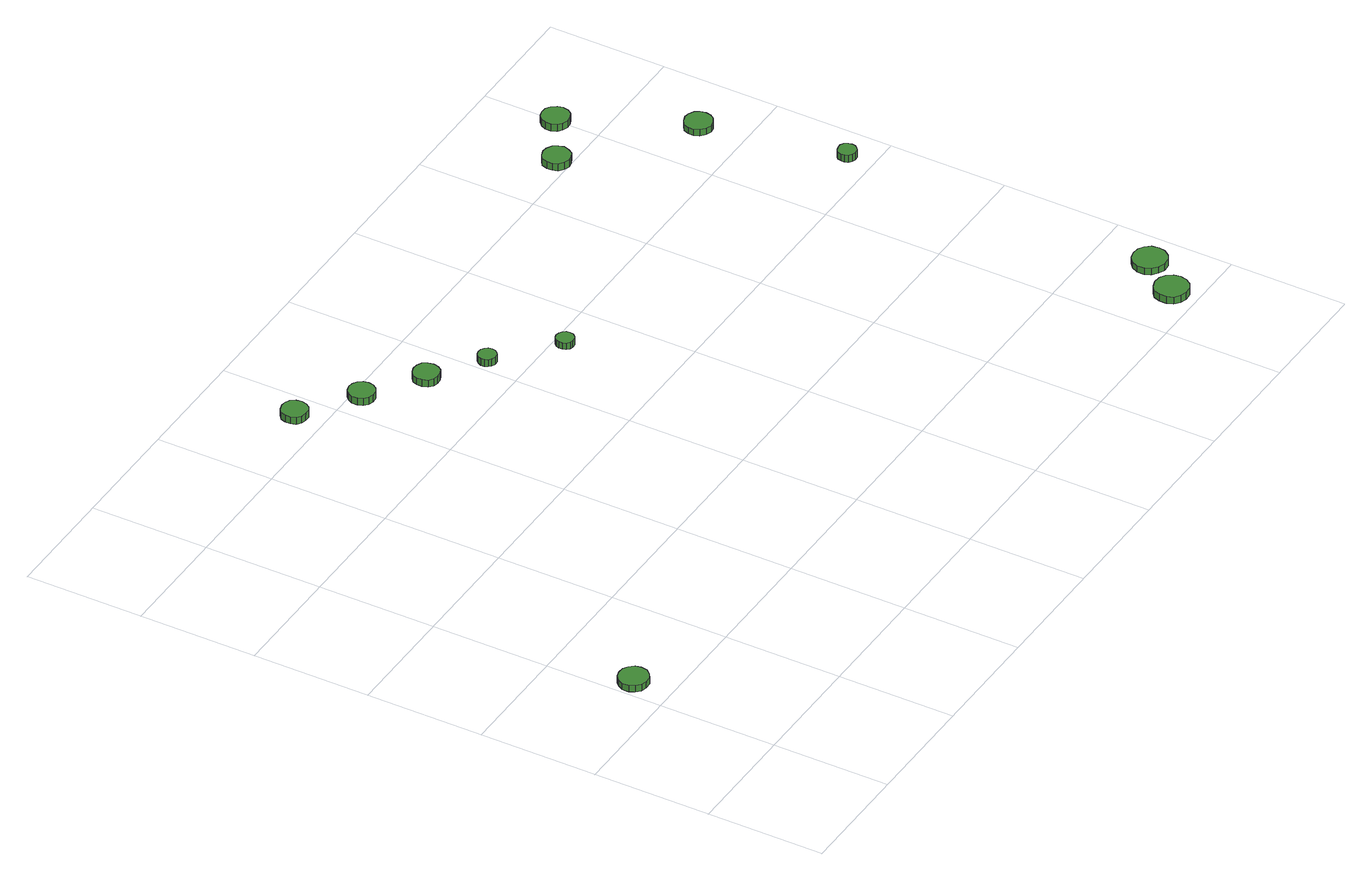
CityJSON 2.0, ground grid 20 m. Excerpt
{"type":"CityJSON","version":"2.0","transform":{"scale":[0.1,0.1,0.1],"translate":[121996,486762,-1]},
"CityObjects":{
"tree1":{"type":"SolitaryVegetationObject","attributes":{"function":"something"},"geometry":[{"type":"MultiSurface","lod":"1","boundaries":[[[0,1,2,3,4,5,6,7,8,9,10,11,12,13,14]],[[15,16,17,18,19,20,21,22,23,24,25,26,27,28,29]],[[0,29,28,1]],[[1,28,27,2]],[[2,27,26,3]],[[3,26,25,4]],[[4,25,24,5]],[[5,24,23,6]],[[6,23,22,7]],[[7,22,21,8]],[[8,21,20,9]],[[9,20,19,10]],[[10,19,18,11]],[[11,18,17,12]],[[12,17,16,13]],[[13,16,15,14]],[[14,15,29,0]]]}]},
"tree2":{"type":"SolitaryVegetationObject","attributes":{"function":"something"},"geometry":[{"type":"MultiSurface","lod":"1","boundaries":[[[30,31,32,33,34,35,36,37,38,39,40,41,42,43,44]],[[45,46,47,48,49,50,51,52,53,54,55,56,57,58,59]],[[30,59,58,31]],[[31,58,57,32]],[[32,57,56,33]],[[33,56,55,34]],[[34,55,54,35]],[[35,54,53,36]],[[36,53,52,37]],[[37,52,51,38]],[[38,51,50,39]],[[39,50,49,40]],[[40,49,48,41]],[[41,48,47,42]],[[42,47,46,43]],[[43,46,45,44]],[[44,45,59,30]]]}]},
"tree3":{"type":"SolitaryVegetationObject","attributes":{"function":"something"},"geometry":[{"type":"MultiSurface","lod":"1","boundaries":[[[60,61,62,63,64,65,66,67,68,69,70,71,72,73,74]],[[75,76,77,78,79,80,81,82,83,84,85,86,87,88,89]],[[60,89,88,61]],[[61,88,87,62]],[[62,87,86,63]],[[63,86,85,64]],[[64,85,84,65]],[[65,84,83,66]],[[66,83,82,67]],[[67,82,81,68]],[[68,81,80,69]],[[69,80,79,70]],[[70,79,78,71]],[[71,78,77,72]],[[72,77,76,73]],[[73,76,75,74]],[[74,75,89,60]]]}]},
"tree4":{"type":"SolitaryVegetationObject","attributes":{"function":"something"},"geometry":[{"type":"MultiSurface","lod":"1","boundaries":[[[90,91,92,93,94,95,96,97,98,99,100,101,102,103,104]],[[105,106,107,108,109,110,111,112,113,114,115,116,117,118,119]],[[90,119,118,91]],[[91,118,117,92]],[[92,117,116,93]],[[93,116,115,94]],[[94,115,114,95]],[[95,114,113,96]],[[96,113,112,97]],[[97,112,111,98]],[[98,111,110,99]],[[99,110,109,100]],[[100,109,108,101]],[[101,108,107,102]],[[102,107,106,103]],[[103,106,105,104]],[[104,105,119,90]]]}]},
"tree5":{"type":"SolitaryVegetationObject","attributes":{"function":"something"},"geometry":[{"type":"MultiSurface","lod":"1","boundaries":[[[120,121,122,123,124,125,126,127,128,129,130,131,132,133,134]],[[135,136,137,138,139,140,141,142,143,144,145,146,147,148,149]],[[120,149,148,121]],[[121,148,147,122]],[[122,147,146,123]],[[123,146,145,124]],[[124,145,144,125]],[[125,144,143,126]],[[126,143,142,127]],[[127,142,141,128]],[[128,141,140,129]],[[129,140,139,130]],[[130,139,138,131]],[[131,138,137,132]],[[132,137,136,133]],[[133,136,135,134]],[[134,135,149,120]]]}]},
"tree6":{"type":"SolitaryVegetationObject","attributes":{"function":"something"},"geometry":[{"type":"MultiSurface","lod":"1","boundaries":[[[150,151,152,153,154,155,156,157,158,159,160,161,162,163,164]],[[165,166,167,168,169,170,171,172,173,174,175,176,177,178,179]],[[150,179,178,151]],[[151,178,177,152]],[[152,177,176,153]],[[153,176,175,154]],[[154,175,174,155]],[[155,174,173,156]],[[156,173,172,157]],[[157,172,171,158]],[[158,171,170,159]],[[159,170,169,160]],[[160,169,168,161]],[[161,168,167,162]],[[162,167,166,163]],[[163,166,165,164]],[[164,165,179,150]]]}]},
"tree7":{"type":"SolitaryVegetationObject","attributes":{"function":"something"},"geometry":[{"type":"MultiSurface","lod":"1","boundaries":[[[180,181,182,183,184,185,186,187,188,189,190,191,192,193,194]],[[195,196,197,198,199,200,201,202,203,204,205,206,207,208,209]],[[180,209,208,181]],[[181,208,207,182]],[[182,207,206,183]],[[183,206,205,184]],[[184,205,204,185]],[[185,204,203,186]],[[186,203,202,187]],[[187,202,201,188]],[[188,201,200,189]],[[189,200,199,190]],[[190,199,198,191]],[[191,198,197,192]],[[192,197,196,193]],[[193,196,195,194]],[[194,195,209,180]]]}]},
"tree8":{"type":"SolitaryVegetationObject","attributes":{"function":"something"},"geometry":[{"type":"MultiSurface","lod":"1","boundaries":[[[210,211,212,213,214,215,216,217,218,219,220,221,222,223,224]],[[225,226,227,228,229,230,231,232,233,234,235,236,237,238,239]],[[210,239,238,211]],[[211,238,237,212]],[[212,237,236,213]],[[213,236,235,214]],[[214,235,234,215]],[[215,234,233,216]],[[216,233,232,217]],[[217,232,231,218]],[[218,231,230,219]],[[219,230,229,220]],[[220,229,228,221]],[[221,228,227,222]],[[222,227,226,223]],[[223,226,225,224]],[[224,225,239,210]]]}]},
"tree9":{"type":"SolitaryVegetationObject","attributes":{"function":"something"},"geometry":[{"type":"MultiSurface","lod":"1","boundaries":[[[240,241,242,243,244,245,246,247,248,249,250,251,252,253,254]],[[255,256,257,258,259,260,261,262,263,264,265,266,267,268,269]],[[240,269,268,241]],[[241,268,267,242]],[[242,267,266,243]],[[243,266,265,244]],[[244,265,264,245]],[[245,264,263,246]],[[246,263,262,247]],[[247,262,261,248]],[[248,261,260,249]],[[249,260,259,250]],[[250,259,258,251]],[[251,258,257,252]],[[252,257,256,253]],[[253,256,255,254]],[[254,255,269,240]]]}]},
"tree10":{"type":"SolitaryVegetationObject","attributes":{"function":"something"},"geometry":[{"type":"MultiSurface","lod":"1","boundaries":[[[270,271,272,273,274,275,276,277,278,279,280,281,282,283,284]],[[285,286,287,288,289,290,291,292,293,294,295,296,297,298,299]],[[270,299,298,271]],[[271,298,297,272]],[[272,297,296,273]],[[273,296,295,274]],[[274,295,294,275]],[[275,294,293,276]],[[276,293,292,277]],[[277,292,291,278]],[[278,291,290,279]],[[279,290,289,280]],[[280,289,288,281]],[[281,288,287,282]],[[282,287,286,283]],[[283,286,285,284]],[[284,285,299,270]]]}]},
"tree11":{"type":"SolitaryVegetationObject","attributes":{"function":"something"},"geometry":[{"type":"MultiSurface","lod":"1","boundaries":[[[300,301,302,303,304,305,306,307,308,309,310,311,312,313,314]],[[315,316,317,318,319,320,321,322,323,324,325,326,327,328,329]],[[300,329,328,301]],[[301,328,327,302]],[[302,327,326,303]],[[303,326,325,304]],[[304,325,324,305]],[[305,324,323,306]],[[306,323,322,307]],[[307,322,321,308]],[[308,321,320,309]],[[309,320,319,310]],[[310,319,318,311]],[[311,318,317,312]],[[312,317,316,313]],[[313,316,315,314]],[[314,315,329,300]]]}]},
"tree12":{"type":"SolitaryVegetationObject","attributes":{"function":"something"},"geometry":[{"type":"MultiSurface","lod":"1","boundaries":[[[330,331,332,333,334,335,336,337,338,339,340,341,342,343,344]],[[345,346,347,348,349,350,351,352,353,354,355,356,357,358,359]],[[330,359,358,331]],[[331,358,357,332]],[[332,357,356,333]],[[333,356,355,334]],[[334,355,354,335]],[[335,354,353,336]],[[336,353,352,337]],[[337,352,351,338]],[[338,351,350,339]],[[339,350,349,340]],[[340,349,348,341]],[[341,348,347,342]],[[342,347,346,343]],[[343,346,345,344]],[[344,345,359,330]]]}]}
},
"vertices":[
[57,266,19],[55,276,19],[48,284,19],[40,289,19],[29,290,19],[19,287,19],[12,280,19],[7,271,19],[7,260,19],[12,251,19],[19,244,19],[29,241,19],[40,242,19],[48,247,19],[55,255,19],[55,255,7],[48,247,7],[40,242,7],[29,241,7],[19,244,7],[12,251,7],[7,260,7],[7,271,7],[12,280,7],[19,287,7],[29,290,7],[40,289,7],[48,284,7],[55,276,7],[57,266,7],
[364,1041,33],[362,1050,33],[357,1058,33],[349,1062,33],[340,1063,33],[331,1060,33],[324,1054,33],[321,1046,33],[321,1037,33],[324,1028,33],[331,1022,33],[340,1020,33],[349,1020,33],[357,1025,33],[362,1032,33],[362,1032,20],[357,1025,20],[349,1020,20],[340,1020,20],[331,1022,20],[324,1028,20],[321,1037,20],[321,1046,20],[324,1054,20],[331,1060,20],[340,1063,20],[349,1062,20],[357,1058,20],[362,1050,20],[364,1041,20],
[456,976,33],[454,985,33],[449,992,33],[441,997,33],[432,998,33],[423,995,33],[417,989,33],[413,981,33],[413,972,33],[417,963,33],[423,957,33],[432,954,33],[441,955,33],[449,960,33],[454,967,33],[454,967,20],[449,960,20],[441,955,20],[432,954,20],[423,957,20],[417,963,20],[413,972,20],[413,981,20],[417,989,20],[423,995,20],[432,998,20],[441,997,20],[449,992,20],[454,985,20],[456,976,20],
[547,914,32],[545,923,32],[540,931,32],[532,935,32],[523,936,32],[514,933,32],[507,927,32],[504,919,32],[504,910,32],[507,901,32],[514,895,32],[523,893,32],[532,894,32],[540,898,32],[545,905,32],[545,905,19],[540,898,19],[532,894,19],[523,893,19],[514,895,19],[507,901,19],[504,910,19],[504,919,19],[507,927,19],[514,933,19],[523,936,19],[532,935,19],[540,931,19],[545,923,19],[547,914,19],
[625,856,32],[624,862,32],[620,867,32],[615,870,32],[608,871,32],[602,869,32],[598,865,32],[595,859,32],[595,853,32],[598,847,32],[602,843,32],[608,841,32],[615,841,32],[620,845,32],[624,850,32],[624,850,19],[620,845,19],[615,841,19],[608,841,19],[602,843,19],[598,847,19],[595,853,19],[595,859,19],[598,865,19],[602,869,19],[608,871,19],[615,870,19],[620,867,19],[624,862,19],[625,856,19],
[719,773,33],[718,779,33],[714,784,33],[709,787,33],[702,788,33],[697,786,33],[692,782,33],[690,776,33],[690,770,33],[692,764,33],[697,760,33],[702,758,33],[709,759,33],[714,762,33],[718,767,33],[718,767,21],[714,762,21],[709,759,21],[702,758,21],[697,760,21],[692,764,21],[690,770,21],[690,776,21],[692,782,21],[697,786,21],[702,788,21],[709,787,21],[714,784,21],[718,779,21],[719,773,21],
[1310,37,30],[1308,48,30],[1301,58,30],[1291,64,30],[1279,65,30],[1268,61,30],[1259,54,30],[1255,43,30],[1255,31,30],[1259,20,30],[1268,13,30],[1279,9,30],[1291,10,30],[1301,16,30],[1308,26,30],[1308,26,17],[1301,16,17],[1291,10,17],[1279,9,17],[1268,13,17],[1259,20,17],[1255,31,17],[1255,43,17],[1259,54,17],[1268,61,17],[1279,65,17],[1291,64,17],[1301,58,17],[1308,48,17],[1310,37,17],
[1355,101,31],[1353,113,31],[1346,122,31],[1336,128,31],[1324,129,31],[1313,126,31],[1304,118,31],[1299,107,31],[1299,95,31],[1304,85,31],[1313,77,31],[1324,73,31],[1336,74,31],[1346,80,31],[1353,90,31],[1353,90,19],[1346,80,19],[1336,74,19],[1324,73,19],[1313,77,19],[1304,85,19],[1299,95,19],[1299,107,19],[1304,118,19],[1313,126,19],[1324,129,19],[1336,128,19],[1346,122,19],[1353,113,19],[1355,101,19],
[1121,1014,33],[1118,1023,33],[1113,1031,33],[1104,1036,33],[1095,1037,33],[1086,1034,33],[1078,1028,33],[1075,1019,33],[1075,1009,33],[1078,1000,33],[1086,994,33],[1095,991,33],[1104,992,33],[1113,997,33],[1118,1005,33],[1118,1005,20],[1113,997,20],[1104,992,20],[1095,991,20],[1086,994,20],[1078,1000,20],[1075,1009,20],[1075,1019,20],[1078,1028,20],[1086,1034,20],[1095,1037,20],[1104,1036,20],[1113,1031,20],[1118,1023,20],[1121,1014,20],
[1207,1066,32],[1205,1075,32],[1199,1083,32],[1191,1088,32],[1181,1089,32],[1172,1086,32],[1165,1079,32],[1161,1071,32],[1161,1061,32],[1165,1052,32],[1172,1046,32],[1181,1043,32],[1191,1044,32],[1199,1048,32],[1205,1056,32],[1205,1056,19],[1199,1048,19],[1191,1044,19],[1181,1043,19],[1172,1046,19],[1165,1052,19],[1161,1061,19],[1161,1071,19],[1165,1079,19],[1172,1086,19],[1181,1089,19],[1191,1088,19],[1199,1083,19],[1205,1075,19],[1207,1066,19],
[1340,633,38],[1339,639,38],[1335,645,38],[1330,648,38],[1323,648,38],[1317,646,38],[1312,642,38],[1310,636,38],[1310,630,38],[1312,624,38],[1317,620,38],[1323,618,38],[1330,618,38],[1335,622,38],[1339,627,38],[1339,627,25],[1335,622,25],[1330,618,25],[1323,618,25],[1317,620,25],[1312,624,25],[1310,630,25],[1310,636,25],[1312,642,25],[1317,646,25],[1323,648,25],[1330,648,25],[1335,645,25],[1339,639,25],[1340,633,25],
[1301,868,35],[1299,878,35],[1294,885,35],[1285,890,35],[1276,891,35],[1267,888,35],[1259,882,35],[1255,873,35],[1255,863,35],[1259,855,35],[1267,848,35],[1276,845,35],[1285,846,35],[1294,851,35],[1299,859,35],[1299,859,23],[1294,851,23],[1285,846,23],[1276,845,23],[1267,848,23],[1259,855,23],[1255,863,23],[1255,873,23],[1259,882,23],[1267,888,23],[1276,891,23],[1285,890,23],[1294,885,23],[1299,878,23],[1301,868,23]
]}
